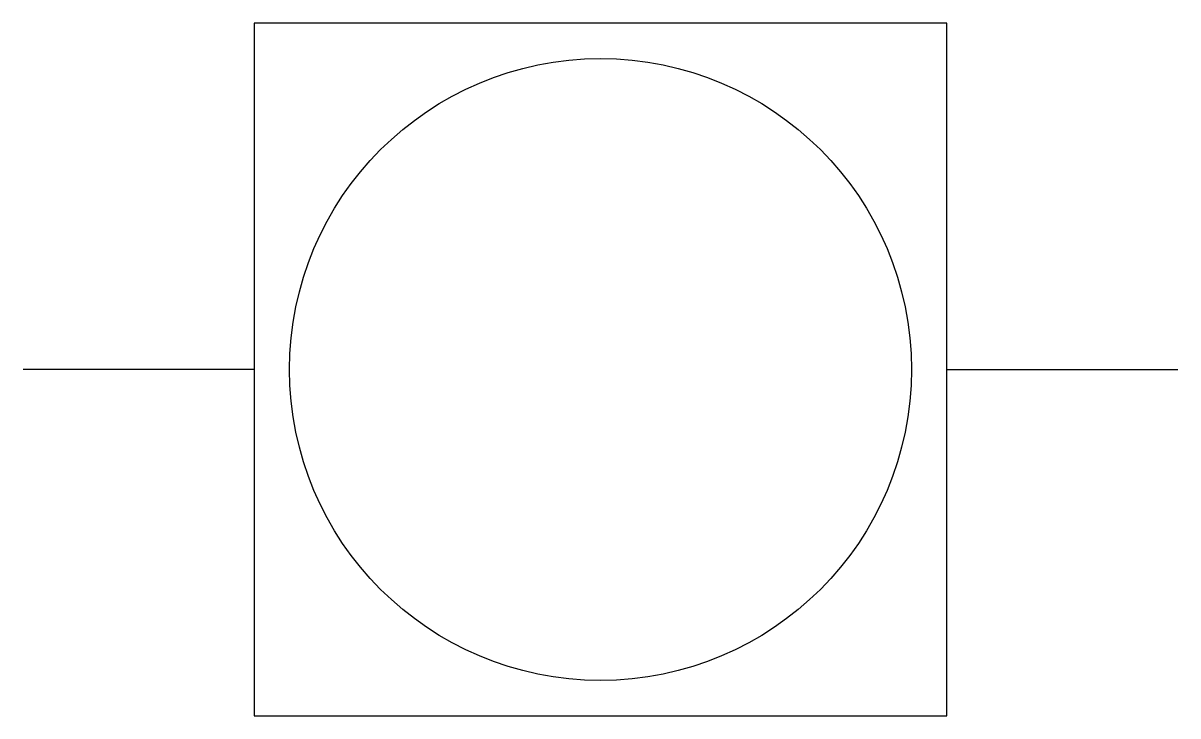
# Model space of a CAD drawing. Header units: metres. Extents: x -0.312 to 0.312, y -0.188 to 0.188.
import ezdxf

# ---------------------------------------------------------------- set-up
doc = ezdxf.new("R2010")
doc.units = ezdxf.units.M
doc.header["$LTSCALE"] = 0.2

msp = doc.modelspace()

# ---------------------------------------------------------------- linework, layer by layer
for p, q in [((-0.1875, 0.1875), (-0.1875, -0.1875)), ((0.1875, 0.1875), (-0.1875, 0.1875)), ((0.1875, -0.1875), (0.1875, 0.1875)), ((-0.1875, 0), (-0.3125, 0)), ((0.1875, 0), (0.3125, 0)), ((-0.1875, -0.1875), (0.1875, -0.1875))]:
    msp.add_line(p, q)
msp.add_circle((0, 0), 0.16829)

doc.saveas('drawing.dxf')
